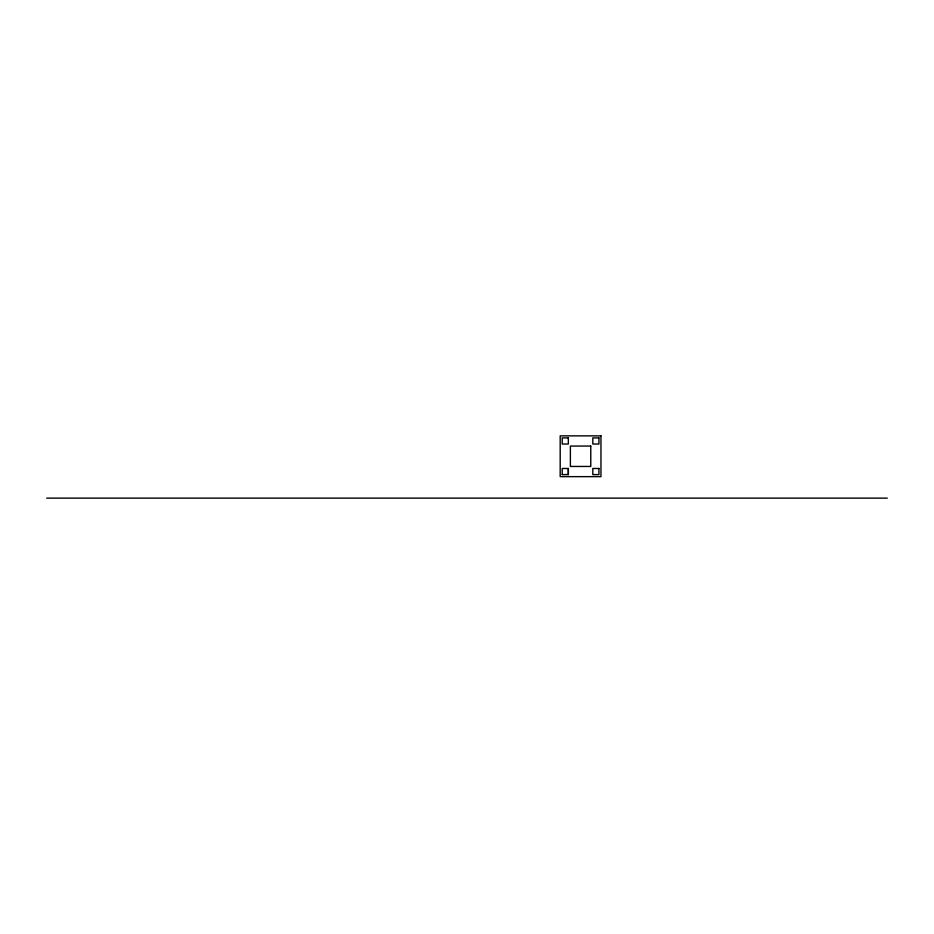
<?xml version="1.0" encoding="UTF-8"?>
<svg xmlns="http://www.w3.org/2000/svg" width="934" height="934" viewBox="0 0 934 934"><rect width="100%" height="100%" fill="white"/><g stroke="black" fill="none" stroke-linecap="round" stroke-linejoin="round"><path stroke-width="1.4" d="M562.221 474.6L568.339 474.6L568.339 468.483L562.221 468.483L562.221 474.6M46.7 498.137L887.3 498.137M568.339 468.483L568.339 474.6M600.959 435.863L560.19 435.863L560.19 476.644L600.959 476.644L600.959 435.863M568.339 437.906L562.221 437.906L562.221 444.024L568.339 444.024L568.339 437.906M598.928 437.906L592.81 437.906L592.81 444.024L598.928 444.024L598.928 437.906M590.767 446.055L570.382 446.055L570.382 466.451L590.767 466.451L590.767 446.055M598.928 468.483L592.81 468.483L592.81 474.6L598.928 474.6L598.928 468.483"/></g></svg>
